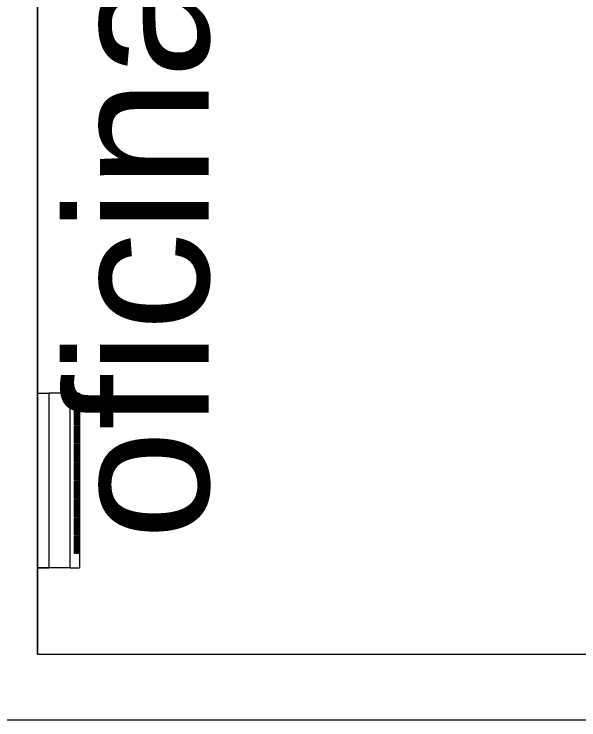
# Model space of a CAD drawing. Header units: millimetres. Extents: x -461 to 1315, y -154 to 152.
# Drawn here: x -187.799 to -186.509, y -111.463 to -109.851 of the extents above; entities that cross this region are included whole.
import ezdxf

# ---------------------------------------------------------------- set-up
doc = ezdxf.new("R2010")
doc.units = ezdxf.units.MM
doc.layers.add('A-WALL', color=253, linetype='Continuous', lineweight=15)
doc.layers.add('E-LITE', color=40, linetype='Continuous', lineweight=13)
doc.styles.get("Standard").update_dxf_attribs({"font": 'arial.ttf'})

# ---------------------------------------------------------------- blocks, each defined once
blk = doc.blocks.new('*U198')
at = {"layer": 'E-LITE'}
for p, q in [((1106.4, 1404.11), (1186.52, 1404.11)), ((1106.4, 1399.76), (1106.4, 1404.11)), ((1186.52, 1399.76), (1186.52, 1404.11)), ((1112.99, 1403.75), (1120.98, 1403.75)), ((1112.99, 1403.22), (1112.99, 1403.75)), ((1120.98, 1403.22), (1112.99, 1403.22)), ((1112.99, 1403.02), (1120.98, 1403.02)), ((1112.99, 1402.49), (1112.99, 1403.02)), ((1120.98, 1402.49), (1112.99, 1402.49)), ((1112.99, 1402.29), (1120.98, 1402.29)), ((1112.99, 1401.76), (1112.99, 1402.29)), ((1120.98, 1401.76), (1112.99, 1401.76)), ((1120.98, 1403.75), (1120.98, 1403.22)), ((1120.98, 1403.02), (1120.98, 1402.49)), ((1120.98, 1402.29), (1120.98, 1401.76)), ((1121.41, 1403.75), (1129.4, 1403.75)), ((1121.41, 1403.22), (1121.41, 1403.75)), ((1129.4, 1403.22), (1121.41, 1403.22)), ((1121.41, 1403.02), (1129.4, 1403.02)), ((1121.41, 1402.49), (1121.41, 1403.02)), ((1129.4, 1402.49), (1121.41, 1402.49)), ((1121.41, 1402.29), (1129.4, 1402.29)), ((1121.41, 1401.76), (1121.41, 1402.29)), ((1129.4, 1401.76), (1121.41, 1401.76)), ((1129.4, 1403.75), (1129.4, 1403.22)), ((1129.4, 1403.02), (1129.4, 1402.49)), ((1129.4, 1402.29), (1129.4, 1401.76)), ((1129.83, 1403.75), (1137.82, 1403.75)), ((1129.83, 1403.22), (1129.83, 1403.75)), ((1137.82, 1403.22), (1129.83, 1403.22)), ((1129.83, 1403.02), (1137.82, 1403.02)), ((1129.83, 1402.49), (1129.83, 1403.02)), ((1137.82, 1402.49), (1129.83, 1402.49)), ((1129.83, 1402.29), (1137.82, 1402.29)), ((1129.83, 1401.76), (1129.83, 1402.29)), ((1137.82, 1401.76), (1129.83, 1401.76)), ((1137.82, 1403.75), (1137.82, 1403.22)), ((1137.82, 1403.02), (1137.82, 1402.49)), ((1137.82, 1402.29), (1137.82, 1401.76)), ((1138.25, 1403.75), (1146.24, 1403.75)), ((1138.25, 1403.22), (1138.25, 1403.75)), ((1146.24, 1403.22), (1138.25, 1403.22)), ((1138.25, 1403.02), (1146.24, 1403.02)), ((1138.25, 1402.49), (1138.25, 1403.02)), ((1146.24, 1402.49), (1138.25, 1402.49)), ((1138.25, 1402.29), (1146.24, 1402.29)), ((1138.25, 1401.76), (1138.25, 1402.29)), ((1146.24, 1401.76), (1138.25, 1401.76)), ((1146.24, 1403.75), (1146.24, 1403.22)), ((1146.24, 1403.02), (1146.24, 1402.49)), ((1146.24, 1402.29), (1146.24, 1401.76)), ((1146.68, 1403.22), (1146.68, 1403.75)), ((1146.68, 1403.75), (1154.67, 1403.75)), ((1154.67, 1403.22), (1146.68, 1403.22)), ((1146.68, 1402.49), (1146.68, 1403.02)), ((1146.68, 1403.02), (1154.67, 1403.02)), ((1154.67, 1402.49), (1146.68, 1402.49)), ((1146.68, 1401.76), (1146.68, 1402.29)), ((1146.68, 1402.29), (1154.67, 1402.29)), ((1154.67, 1401.76), (1146.68, 1401.76)), ((1154.67, 1403.75), (1154.67, 1403.22)), ((1154.67, 1403.02), (1154.67, 1402.49)), ((1154.67, 1402.29), (1154.67, 1401.76)), ((1155.1, 1403.22), (1155.1, 1403.75)), ((1155.1, 1403.75), (1163.09, 1403.75)), ((1163.09, 1403.22), (1155.1, 1403.22)), ((1155.1, 1402.49), (1155.1, 1403.02)), ((1155.1, 1403.02), (1163.09, 1403.02)), ((1163.09, 1402.49), (1155.1, 1402.49)), ((1155.1, 1401.76), (1155.1, 1402.29)), ((1155.1, 1402.29), (1163.09, 1402.29)), ((1163.09, 1401.76), (1155.1, 1401.76)), ((1163.09, 1403.75), (1163.09, 1403.22)), ((1163.09, 1403.02), (1163.09, 1402.49)), ((1163.09, 1402.29), (1163.09, 1401.76)), ((1163.52, 1403.22), (1163.52, 1403.75)), ((1163.52, 1403.75), (1171.51, 1403.75)), ((1171.51, 1403.22), (1163.52, 1403.22)), ((1163.52, 1402.49), (1163.52, 1403.02)), ((1163.52, 1403.02), (1171.51, 1403.02)), ((1171.51, 1402.49), (1163.52, 1402.49)), ((1163.52, 1401.76), (1163.52, 1402.29)), ((1163.52, 1402.29), (1171.51, 1402.29)), ((1171.51, 1401.76), (1163.52, 1401.76)), ((1171.51, 1403.75), (1171.51, 1403.22)), ((1171.51, 1403.02), (1171.51, 1402.49)), ((1171.51, 1402.29), (1171.51, 1401.76)), ((1171.94, 1403.22), (1171.94, 1403.75)), ((1171.94, 1403.75), (1179.93, 1403.75)), ((1179.93, 1403.22), (1171.94, 1403.22)), ((1171.94, 1402.49), (1171.94, 1403.02)), ((1171.94, 1403.02), (1179.93, 1403.02)), ((1179.93, 1402.49), (1171.94, 1402.49)), ((1171.94, 1401.76), (1171.94, 1402.29)), ((1171.94, 1402.29), (1179.93, 1402.29)), ((1179.93, 1401.76), (1171.94, 1401.76)), ((1179.93, 1403.75), (1179.93, 1403.22)), ((1179.93, 1403.02), (1179.93, 1402.49)), ((1179.93, 1402.29), (1179.93, 1401.76)), ((1186.52, 1399.76), (1106.4, 1399.76)), ((1106.4, 1399.76), (1106.4, 1389.94)), ((1186.52, 1399.76), (1186.52, 1389.94)), ((1106.4, 1389.94), (1106.45, 1389.94)), ((1106.4, 1384.99), (1106.4, 1389.94)), ((1106.45, 1389.94), (1186.47, 1389.94)), ((1106.45, 1384.99), (1106.45, 1389.94)), ((1186.47, 1389.94), (1186.52, 1389.94)), ((1186.47, 1389.94), (1186.47, 1384.99)), ((1186.52, 1384.99), (1186.52, 1389.94)), ((1106.4, 1384.99), (1106.45, 1384.99)), ((1106.4, 1384.73), (1106.4, 1384.99)), ((1106.45, 1384.73), (1106.4, 1384.73)), ((1106.45, 1384.73), (1106.45, 1384.99)), ((1106.45, 1384.73), (1186.47, 1384.73)), ((1186.47, 1384.99), (1186.52, 1384.99)), ((1186.47, 1384.73), (1186.47, 1384.99)), ((1186.52, 1384.73), (1186.47, 1384.73)), ((1186.52, 1384.99), (1186.52, 1384.73))]:
    blk.add_line(p, q, dxfattribs=at)

msp = doc.modelspace()

# ---------------------------------------------------------------- linework, layer by layer
at = {"layer": 'A-WALL'}
for p, q in [((-187.7456, -111.3126), (-187.7456, -106.9126)), ((-187.7456, -111.3126), (-187.7456, -106.9126)), ((-187.7456, -109.3126), (-187.7456, -111.3126)), ((-187.7456, -109.3126), (-187.7456, -111.3126)), ((-187.7456, -111.3126), (-185.1956, -111.3126)), ((-187.7456, -111.3126), (-185.1956, -111.3126)), ((-214.7456, -111.4626), (-184.9956, -111.4626)), ((-214.7456, -111.4626), (-184.9956, -111.4626))]:
    msp.add_line(p, q, dxfattribs=at)

# ---------------------------------------------------------------- block references
at = {"layer": 'E-LITE', "xscale": 0.004982751380907579, "yscale": 0.004982751380907579, "zscale": 0.004982751380907579, "rotation": 270}
msp.add_blockref('*U198', (-194.6454, -105.2034), dxfattribs=at)

# ---------------------------------------------------------------- texts
at = {"layer": 'A-WALL', "insert": (-187.6773, -111.0516), "char_height": 0.32305, "attachment_point": 1, "rotation": 90}
msp.add_mtext_dynamic_manual_height_columns('oficina 1', width=1.931727, gutter_width=1.6153, heights=[0], dxfattribs=at)
msp.add_mtext_dynamic_manual_height_columns('oficina 1', width=1.931727, gutter_width=1.6153, heights=[0], dxfattribs=at)

doc.saveas('drawing.dxf')
